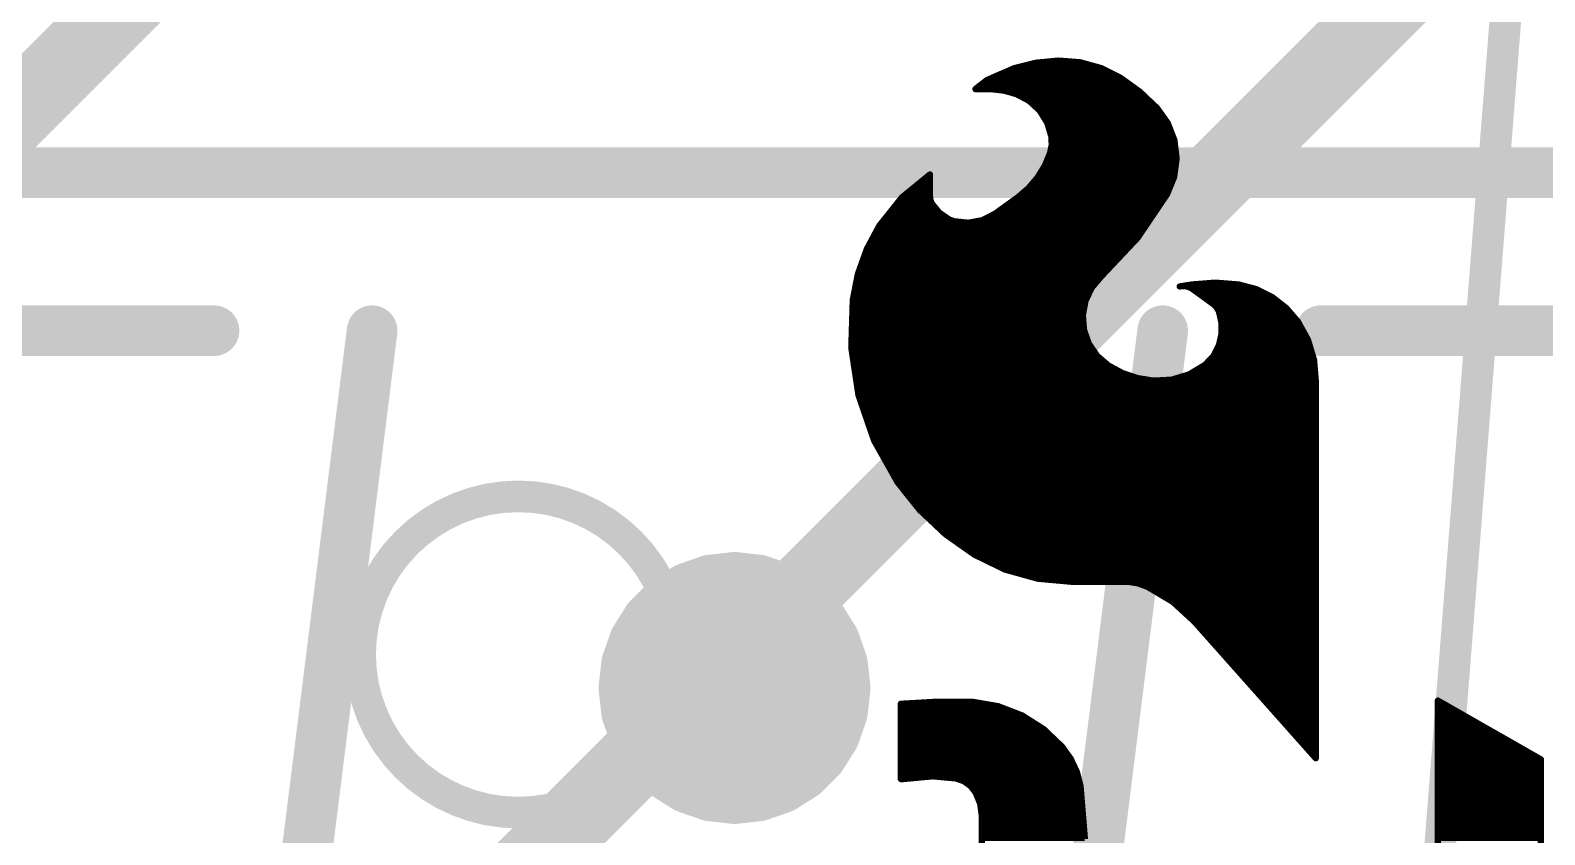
# Model space of a CAD drawing. Extents: x -33 to 32.5, y -8.9 to 49.7.
# Drawn here: x -2.59 to 3.49, y 41.44 to 44.67 of the extents above; entities that cross this region are included whole.
import ezdxf

# ---------------------------------------------------------------- set-up
doc = ezdxf.new("R2010")
doc.units = 0
for name, color, linetype in [('1', 12, 'CONTINUOUS'), ('21', 41, 'CONTINUOUS'), ('22', 40, 'CONTINUOUS'), ('51', 53, 'CONTINUOUS')]:
    doc.layers.add(name, color=color, linetype=linetype)

msp = doc.modelspace()

# ---------------------------------------------------------------- linework, layer by layer
at = {"layer": '1', "const_width": 0.3048}
for points in [[(-7.62, 39.37), (-1.27, 45.72)], [(-3.81, 38.1), (3.81, 45.72)]]:
    msp.add_lwpolyline(points, dxfattribs=at)
at = {"layer": '21', "const_width": 0.2032}
for points in [[(-12.3343, 44.0995), (12.4307, 44.0995)], [(-1.8568, 43.4645), (-3.7618, 43.4645)], [(-1.2218, 43.4645), (-1.5393, 40.9245)], [(1.9532, 43.4645), (1.6357, 40.9245)], [(4.4932, 43.4645), (2.5882, 43.4645)], [(0.2336, 42.4739), (0.1347, 42.4628)], [(0.3325, 42.4628), (0.2336, 42.4739)], [(0.0407, 42.4299), (-0.0436, 42.377)], [(0.1347, 42.4628), (0.0407, 42.4299)], [(0.1883, 42.4688), (0.279, 42.4688)], [(0.4265, 42.4299), (0.3325, 42.4628)], [(0.5108, 42.377), (0.4265, 42.4299)], [(-0.0436, 42.377), (-0.114, 42.3066)], [(0.5812, 42.3066), (0.5108, 42.377)], [(-0.114, 42.3066), (-0.1669, 42.2223)], [(0.6341, 42.2223), (0.5812, 42.3066)], [(-0.1397, 42.2656), (0.6069, 42.2656)], [(-0.1669, 42.2223), (-0.1998, 42.1283)], [(0.667, 42.1283), (0.6341, 42.2223)], [(-0.1998, 42.1283), (-0.2109, 42.0294)], [(0.6781, 42.0294), (0.667, 42.1283)], [(-0.2072, 42.0624), (0.6744, 42.0624)], [(-0.2109, 42.0294), (-0.1998, 41.9305)], [(0.667, 41.9305), (0.6781, 42.0294)], [(-0.1998, 41.9305), (-0.1669, 41.8365)], [(0.6341, 41.8365), (0.667, 41.9305)], [(-0.1748, 41.8592), (0.642, 41.8592)], [(-0.1669, 41.8365), (-0.1139, 41.7523)], [(0.5811, 41.7523), (0.6341, 41.8365)], [(-0.1139, 41.7523), (-0.0435, 41.6819)], [(0.5107, 41.6819), (0.5811, 41.7523)], [(-0.0435, 41.6819), (0.0407, 41.6289)], [(-0.0024, 41.656), (0.4696, 41.656)], [(0.0407, 41.6289), (0.1347, 41.596)], [(0.3325, 41.596), (0.4265, 41.6289)], [(0.4265, 41.6289), (0.5107, 41.6819)], [(0.1347, 41.596), (0.2336, 41.5849)], [(0.2336, 41.5849), (0.3325, 41.596)]]:
    msp.add_lwpolyline(points, dxfattribs=at)
at = {"layer": '21', "const_width": 0.1016}
for points in [[(-1.8568, 43.4137, 1), (-1.8568, 43.5153)], [(-1.1714, 43.4582, 1), (-1.2722, 43.4708)], [(2.0036, 43.4582, 1), (1.9028, 43.4708)], [(2.5882, 43.5153, 1), (2.5882, 43.4137)], [(0.2393, 42.5244, 1), (0.2279, 42.4234)], [(0.2393, 42.4234, 1), (0.2279, 42.5244)], [(0.0239, 42.4779, 1), (0.0575, 42.382)], [(0.0677, 42.3869, 1), (0.0137, 42.4729)], [(0.129, 42.5133, 1), (0.1404, 42.4123)], [(0.1515, 42.4148, 1), (0.1179, 42.5107)], [(0.1883, 42.5196, 1), (0.1883, 42.418)], [(0.279, 42.418, 1), (0.279, 42.5196)], [(0.3493, 42.5107, 1), (0.3157, 42.4148)], [(0.3268, 42.4123, 1), (0.3382, 42.5133)], [(0.4535, 42.4729, 1), (0.3995, 42.3869)], [(0.4097, 42.382, 1), (0.4433, 42.4779)], [(-0.0706, 42.42, 1), (-0.0165, 42.3339)], [(-0.0076, 42.341, 1), (-0.0795, 42.4129)], [(0.5467, 42.4129, 1), (0.4748, 42.341)], [(0.4837, 42.3339, 1), (0.5378, 42.42)], [(-0.1499, 42.3425, 1), (-0.078, 42.2706)], [(-0.0709, 42.2795, 1), (-0.157, 42.3336)], [(0.6242, 42.3336, 1), (0.5381, 42.2795)], [(0.5452, 42.2706, 1), (0.6171, 42.3425)], [(-0.1397, 42.3164, 1), (-0.1397, 42.2148)], [(0.6069, 42.2148, 1), (0.6069, 42.3164)], [(-0.2099, 42.2493, 1), (-0.1239, 42.1953)], [(-0.119, 42.2055, 1), (-0.2149, 42.2391)], [(0.6821, 42.2391, 1), (0.5862, 42.2055)], [(0.5911, 42.1953, 1), (0.6771, 42.2493)], [(-0.1493, 42.1226, 1), (-0.2503, 42.134)], [(0.7175, 42.134, 1), (0.6165, 42.1226)], [(-0.2072, 42.1132, 1), (-0.2072, 42.0116)], [(-0.2477, 42.1451, 1), (-0.1518, 42.1115)], [(0.619, 42.1115, 1), (0.7149, 42.1451)], [(0.6744, 42.0116, 1), (0.6744, 42.1132)], [(-0.1604, 42.0351, 1), (-0.2614, 42.0237)], [(0.7286, 42.0237, 1), (0.6276, 42.0351)], [(-0.2614, 42.0351, 1), (-0.1604, 42.0237)], [(-0.1518, 41.9473, 1), (-0.2477, 41.9137)], [(0.7149, 41.9137, 1), (0.619, 41.9473)], [(0.6276, 42.0237, 1), (0.7286, 42.0351)], [(-0.2502, 41.9248, 1), (-0.1493, 41.9362)], [(0.6165, 41.9362, 1), (0.7174, 41.9248)], [(-0.1748, 41.91, 1), (-0.1748, 41.8084)], [(-0.1239, 41.8636, 1), (-0.2099, 41.8095)], [(0.6771, 41.8095, 1), (0.5911, 41.8636)], [(0.642, 41.8084, 1), (0.642, 41.91)], [(-0.2148, 41.8198, 1), (-0.1189, 41.8533)], [(-0.078, 41.7882, 1), (-0.1498, 41.7163)], [(0.617, 41.7163, 1), (0.5452, 41.7882)], [(0.5861, 41.8533, 1), (0.682, 41.8198)], [(-0.1569, 41.7252, 1), (-0.0709, 41.7793)], [(0.5381, 41.7793, 1), (0.6241, 41.7252)], [(-0.0165, 41.7249, 1), (-0.0706, 41.6389)], [(-0.0795, 41.646, 1), (-0.0076, 41.7178)], [(-0.0024, 41.7068, 1), (-0.0024, 41.6052)], [(0.0575, 41.6769, 1), (0.024, 41.581)], [(0.4432, 41.581, 1), (0.4097, 41.6769)], [(0.4748, 41.7178, 1), (0.5467, 41.646)], [(0.4696, 41.6052, 1), (0.4696, 41.7068)], [(0.5378, 41.6389, 1), (0.4837, 41.7249)], [(0.0137, 41.5859, 1), (0.0678, 41.6719)], [(0.1404, 41.6465, 1), (0.129, 41.5456)], [(0.1179, 41.5481, 1), (0.1515, 41.644)], [(0.2279, 41.6354, 1), (0.2393, 41.5344)], [(0.2279, 41.5344, 1), (0.2393, 41.6354)], [(0.3157, 41.644, 1), (0.3493, 41.5481)], [(0.3382, 41.5456, 1), (0.3268, 41.6465)], [(0.3994, 41.6719, 1), (0.4535, 41.5859)]]:
    msp.add_lwpolyline(points, format="xyb", dxfattribs=at)
at = {"layer": '22', "const_width": 0.0254}
for points in [[(1.2979, 44.4932), (1.3335, 44.5084)], [(1.3335, 44.5084), (1.3564, 44.5186)], [(1.3564, 44.5186), (1.4442, 44.5406)], [(1.3868, 44.5262), (1.6801, 44.5262)], [(1.4442, 44.5406), (1.5342, 44.5491)], [(1.5342, 44.5491), (1.6211, 44.5425)], [(1.6211, 44.5425), (1.7051, 44.5193)], [(1.7051, 44.5193), (1.7831, 44.4805)], [(1.204, 44.4373), (1.2475, 44.4711)], [(1.2203, 44.45), (1.8254, 44.45)], [(1.2475, 44.4711), (1.2979, 44.4932)], [(1.2573, 44.4754), (1.7902, 44.4754)], [(1.3157, 44.5008), (1.7423, 44.5008)], [(1.7831, 44.4805), (1.8608, 44.4245)], [(1.2624, 44.4348), (1.2014, 44.4348)], [(1.2014, 44.4348), (1.2015, 44.4348)], [(1.2015, 44.4348), (1.204, 44.4373)], [(1.3153, 44.4289), (1.2624, 44.4348)], [(1.3665, 44.4144), (1.3153, 44.4289)], [(1.3304, 44.4246), (1.8606, 44.4246)], [(1.4173, 44.3874), (1.3665, 44.4144)], [(1.3951, 44.3992), (1.8875, 44.3992)], [(1.4593, 44.3482), (1.4173, 44.3874)], [(1.8608, 44.4245), (1.9304, 44.3586)], [(1.4318, 44.3738), (1.9143, 44.3738)], [(1.459, 44.3484), (1.9377, 44.3484)], [(1.4896, 44.2993), (1.4593, 44.3482)], [(1.9304, 44.3586), (1.9735, 44.2982)], [(1.4749, 44.323), (1.9558, 44.323)], [(1.5062, 44.2443), (1.4896, 44.2993)], [(1.4901, 44.2976), (1.9738, 44.2976)], [(1.4978, 44.2722), (1.9836, 44.2722)], [(1.9735, 44.2982), (2.0003, 44.229)], [(1.5011, 44.1782), (1.5076, 44.2109)], [(1.5054, 44.2468), (1.9934, 44.2468)], [(1.5076, 44.2109), (1.5062, 44.2443)], [(1.5072, 44.2214), (2.0012, 44.2214)], [(2.0003, 44.229), (2.0089, 44.1553)], [(1.4796, 44.1267), (1.5011, 44.1782)], [(1.4873, 44.1452), (2.0076, 44.1452)], [(1.4979, 44.1706), (2.0071, 44.1706)], [(1.5046, 44.196), (2.0041, 44.196)], [(2.0089, 44.1553), (1.999, 44.0818)], [(0.9059, 43.9998), (1.0185, 44.0919)], [(1.0185, 44.0919), (1.0185, 44.003)], [(1.4503, 44.0792), (1.4796, 44.1267)], [(1.4597, 44.0944), (2.0007, 44.0944)], [(1.4754, 44.1198), (2.0041, 44.1198)], [(0.9595, 44.0436), (1.0185, 44.0436)], [(0.9905, 44.069), (1.0185, 44.069)], [(1.3716, 44.0004), (1.414, 44.0368)], [(1.414, 44.0368), (1.4503, 44.0792)], [(1.4198, 44.0436), (1.9834, 44.0436)], [(1.4416, 44.069), (1.9937, 44.069)], [(1.999, 44.0818), (1.971, 44.0131)], [(0.8153, 43.8861), (0.9059, 43.9998)], [(0.8801, 43.9674), (1.0323, 43.9674)], [(0.9003, 43.9928), (1.0199, 43.9928)], [(0.9284, 44.0182), (1.0185, 44.0182)], [(1.0185, 44.003), (1.0205, 43.9885)], [(1.0205, 43.9885), (1.0262, 43.975)], [(1.0262, 43.975), (1.0559, 43.9383)], [(1.2802, 43.9344), (1.3716, 44.0004)], [(1.3259, 43.9674), (1.9402, 43.9674)], [(1.3611, 43.9928), (1.9573, 43.9928)], [(1.3923, 44.0182), (1.9731, 44.0182)], [(1.971, 44.0131), (1.8524, 43.8373)], [(0.8396, 43.9166), (1.0873, 43.9166)], [(0.8599, 43.942), (1.0529, 43.942)], [(1.0559, 43.9383), (1.0947, 43.9115)], [(1.0947, 43.9115), (1.1151, 43.9039)], [(1.1151, 43.9039), (1.1723, 43.8978)], [(1.1723, 43.8978), (1.2289, 43.9082)], [(1.2289, 43.9082), (1.2802, 43.9344)], [(1.2453, 43.9166), (1.9059, 43.9166)], [(1.2907, 43.942), (1.923, 43.942)], [(0.7652, 43.7927), (0.8153, 43.8861)], [(0.7908, 43.8404), (1.8545, 43.8404)], [(0.8044, 43.8658), (1.8716, 43.8658)], [(0.8194, 43.8912), (1.8888, 43.8912)], [(0.7294, 43.6929), (0.7652, 43.7927)], [(0.764, 43.7896), (1.8075, 43.7896)], [(0.7771, 43.815), (1.8314, 43.815)], [(1.8524, 43.8373), (1.7069, 43.6829)], [(0.7458, 43.7388), (1.7596, 43.7388)], [(0.7549, 43.7642), (1.7835, 43.7642)], [(0.7087, 43.5889), (0.7294, 43.6929)], [(0.7233, 43.6626), (1.6896, 43.6626)], [(0.7284, 43.688), (1.7117, 43.688)], [(0.7367, 43.7134), (1.7356, 43.7134)], [(1.7069, 43.6829), (1.6686, 43.638)], [(2.0701, 43.6499), (2.1641, 43.6573)], [(2.1641, 43.6573), (2.2581, 43.6499)], [(0.7133, 43.6118), (1.6561, 43.6118)], [(0.7183, 43.6372), (1.6682, 43.6372)], [(1.6686, 43.638), (1.6431, 43.5847)], [(2.0218, 43.6423), (2.0701, 43.6499)], [(2.0395, 43.644), (2.0218, 43.6423)], [(2.0569, 43.6405), (2.0395, 43.644)], [(2.0726, 43.6321), (2.0569, 43.6405)], [(2.0631, 43.6372), (2.3063, 43.6372)], [(2.1565, 43.5712), (2.0726, 43.6321)], [(2.1006, 43.6118), (2.3678, 43.6118)], [(2.2581, 43.6499), (2.328, 43.6315)], [(2.328, 43.6315), (2.3928, 43.5994)], [(2.3928, 43.5994), (2.4498, 43.555)], [(0.7027, 43.3961), (0.7087, 43.5889)], [(0.707, 43.5356), (1.634, 43.5356)], [(0.7078, 43.561), (1.6388, 43.561)], [(0.7086, 43.5864), (1.644, 43.5864)], [(1.6431, 43.5847), (1.6324, 43.5266)], [(2.1356, 43.5864), (2.4095, 43.5864)], [(2.1703, 43.5578), (2.1565, 43.5712)], [(2.167, 43.561), (2.4421, 43.561)], [(2.1793, 43.5407), (2.1703, 43.5578)], [(2.1892, 43.4962), (2.1793, 43.5407)], [(2.1804, 43.5356), (2.4664, 43.5356)], [(2.4498, 43.555), (2.4968, 43.5)], [(0.7054, 43.4848), (1.6356, 43.4848)], [(0.7062, 43.5102), (1.6336, 43.5102)], [(1.6324, 43.5266), (1.637, 43.4677)], [(2.1861, 43.5102), (2.4881, 43.5102)], [(2.1892, 43.4506), (2.1892, 43.4962)], [(2.1892, 43.4848), (2.5051, 43.4848)], [(2.4968, 43.5), (2.5369, 43.4268)], [(0.7039, 43.434), (1.6488, 43.434)], [(0.7046, 43.4594), (1.6399, 43.4594)], [(1.637, 43.4677), (1.6566, 43.412)], [(2.1793, 43.4061), (2.1892, 43.4506)], [(2.1855, 43.434), (2.533, 43.434)], [(2.1892, 43.4594), (2.5191, 43.4594)], [(2.5369, 43.4268), (2.5609, 43.3469)], [(0.7315, 43.2054), (0.7027, 43.3961)], [(0.7031, 43.4086), (1.6589, 43.4086)], [(0.7046, 43.3832), (1.6763, 43.3832)], [(0.7085, 43.3578), (1.6963, 43.3578)], [(1.6566, 43.412), (1.69, 43.3633)], [(1.69, 43.3633), (1.7348, 43.3248)], [(2.1234, 43.3273), (2.1571, 43.3627)], [(2.1524, 43.3578), (2.5577, 43.3578)], [(2.1571, 43.3627), (2.1793, 43.4061)], [(2.1676, 43.3832), (2.55, 43.3832)], [(2.1799, 43.4086), (2.5424, 43.4086)], [(0.7123, 43.3324), (1.7259, 43.3324)], [(0.7162, 43.307), (1.7678, 43.307)], [(1.7348, 43.3248), (1.7912, 43.2944)], [(1.7912, 43.2944), (1.8519, 43.2739)], [(2.06, 43.2891), (2.1234, 43.3273)], [(2.0897, 43.307), (2.5643, 43.307)], [(2.1283, 43.3324), (2.5622, 43.3324)], [(2.5609, 43.3469), (2.5679, 43.2638)], [(0.72, 43.2816), (1.8291, 43.2816)], [(0.7238, 43.2562), (2.5679, 43.2562)], [(0.7277, 43.2308), (2.5679, 43.2308)], [(1.8519, 43.2739), (1.9152, 43.2638)], [(1.9152, 43.2638), (1.9892, 43.2675)], [(1.9892, 43.2675), (2.06, 43.2891)], [(2.0355, 43.2816), (2.5664, 43.2816)], [(2.5679, 43.2638), (2.5679, 41.7474)], [(0.7943, 43.023), (0.7315, 43.2054)], [(0.7315, 43.2054), (2.5679, 43.2054)], [(0.7403, 43.18), (2.5679, 43.18)], [(0.749, 43.1546), (2.5679, 43.1546)], [(0.7578, 43.1292), (2.5679, 43.1292)], [(0.7665, 43.1038), (2.5679, 43.1038)], [(0.7752, 43.0784), (2.5679, 43.0784)], [(0.784, 43.053), (2.5679, 43.053)], [(0.7927, 43.0276), (2.5679, 43.0276)], [(0.889, 42.8549), (0.7943, 43.023)], [(0.806, 43.0022), (2.5679, 43.0022)], [(0.8203, 42.9768), (2.5679, 42.9768)], [(0.8346, 42.9514), (2.5679, 42.9514)], [(0.849, 42.926), (2.5679, 42.926)], [(0.8633, 42.9006), (2.5679, 42.9006)], [(0.8776, 42.8752), (2.5679, 42.8752)], [(0.9774, 42.7442), (0.889, 42.8549)], [(0.8931, 42.8498), (2.5679, 42.8498)], [(0.9134, 42.8244), (2.5679, 42.8244)], [(0.9337, 42.799), (2.5679, 42.799)], [(0.954, 42.7736), (2.5679, 42.7736)], [(0.9743, 42.7482), (2.5679, 42.7482)], [(1.0806, 42.647), (0.9774, 42.7442)], [(1.0002, 42.7228), (2.5679, 42.7228)], [(1.0271, 42.6974), (2.5679, 42.6974)], [(1.0541, 42.672), (2.5679, 42.672)], [(1.1963, 42.5653), (1.0806, 42.647)], [(1.0812, 42.6466), (2.5679, 42.6466)], [(1.1171, 42.6212), (2.5679, 42.6212)], [(1.1531, 42.5958), (2.5679, 42.5958)], [(1.1891, 42.5704), (2.5679, 42.5704)], [(1.3193, 42.5053), (1.1963, 42.5653)], [(1.2379, 42.545), (2.5679, 42.545)], [(1.29, 42.5196), (2.5679, 42.5196)], [(1.4512, 42.4685), (1.3193, 42.5053)], [(1.3591, 42.4942), (2.5679, 42.4942)], [(1.4501, 42.4688), (2.5679, 42.4688)], [(1.5875, 42.4561), (1.4512, 42.4685)], [(1.8161, 42.4561), (1.5875, 42.4561)], [(1.8551, 42.4493), (1.8161, 42.4561)], [(1.8923, 42.4358), (1.8551, 42.4493)], [(1.8713, 42.4434), (2.5679, 42.4434)], [(1.9935, 42.3756), (1.8923, 42.4358)], [(1.9222, 42.418), (2.5679, 42.418)], [(1.965, 42.3926), (2.5679, 42.3926)], [(2.0803, 42.2961), (1.9935, 42.3756)], [(2.0027, 42.3672), (2.5679, 42.3672)], [(2.0304, 42.3418), (2.5679, 42.3418)], [(2.0581, 42.3164), (2.5679, 42.3164)], [(2.5679, 41.7474), (2.0803, 42.2961)], [(2.0848, 42.291), (2.5679, 42.291)], [(2.1074, 42.2656), (2.5679, 42.2656)], [(2.13, 42.2402), (2.5679, 42.2402)], [(2.1526, 42.2148), (2.5679, 42.2148)], [(2.1751, 42.1894), (2.5679, 42.1894)], [(2.1977, 42.164), (2.5679, 42.164)], [(2.2203, 42.1386), (2.5679, 42.1386)], [(2.2428, 42.1132), (2.5679, 42.1132)], [(2.2654, 42.0878), (2.5679, 42.0878)], [(2.288, 42.0624), (2.5679, 42.0624)], [(2.3106, 42.037), (2.5679, 42.037)], [(0.9042, 41.9659), (0.9017, 41.9659)], [(0.9017, 41.9659), (0.9017, 41.6636)], [(0.9017, 41.9608), (1.265, 41.9608)], [(1.0363, 41.9735), (0.9042, 41.9659)], [(1.1913, 41.9735), (1.0363, 41.9735)], [(1.2925, 41.9561), (1.1913, 41.9735)], [(1.3884, 41.9191), (1.2925, 41.9561)], [(2.3331, 42.0116), (2.5679, 42.0116)], [(2.3557, 41.9862), (2.5679, 41.9862)], [(2.3783, 41.9608), (2.5679, 41.9608)], [(3.4722, 41.7424), (3.0582, 41.9786)], [(3.0582, 41.9786), (3.0582, 40.8051)], [(3.0582, 41.9608), (3.0894, 41.9608)], [(0.9017, 41.9354), (1.3461, 41.9354)], [(0.9017, 41.91), (1.4028, 41.91)], [(1.4751, 41.8641), (1.3884, 41.9191)], [(2.4008, 41.9354), (2.5679, 41.9354)], [(2.4234, 41.91), (2.5679, 41.91)], [(3.0582, 41.9354), (3.1339, 41.9354)], [(3.0582, 41.91), (3.1784, 41.91)], [(0.9017, 41.8846), (1.4428, 41.8846)], [(0.9017, 41.8592), (1.4803, 41.8592)], [(0.9017, 41.8338), (1.5069, 41.8338)], [(1.5494, 41.7932), (1.4751, 41.8641)], [(2.446, 41.8846), (2.5679, 41.8846)], [(2.4686, 41.8592), (2.5679, 41.8592)], [(2.4911, 41.8338), (2.5679, 41.8338)], [(3.0582, 41.8846), (3.223, 41.8846)], [(3.0582, 41.8592), (3.2675, 41.8592)], [(3.0582, 41.8338), (3.312, 41.8338)], [(0.9017, 41.8084), (1.5335, 41.8084)], [(0.9017, 41.783), (1.5567, 41.783)], [(1.5834, 41.7455), (1.5494, 41.7932)], [(2.5137, 41.8084), (2.5679, 41.8084)], [(2.5363, 41.783), (2.5679, 41.783)], [(3.0582, 41.8084), (3.3565, 41.8084)], [(3.0582, 41.783), (3.401, 41.783)], [(0.9017, 41.7576), (1.5748, 41.7576)], [(0.9017, 41.7322), (1.5896, 41.7322)], [(1.6083, 41.6924), (1.5834, 41.7455)], [(2.5588, 41.7576), (2.5679, 41.7576)], [(3.0582, 41.7576), (3.4456, 41.7576)], [(3.0582, 41.7322), (3.4722, 41.7322)], [(3.4722, 39.8094), (3.4722, 41.7424)], [(0.9017, 41.7068), (1.6015, 41.7068)], [(0.9017, 41.6814), (1.6111, 41.6814)], [(0.9017, 41.6636), (0.9093, 41.6636)], [(0.9093, 41.6636), (0.9373, 41.6662)], [(0.9373, 41.6662), (1.03, 41.6748)], [(1.03, 41.6748), (1.1227, 41.6662)], [(1.1227, 41.6662), (1.154, 41.6555)], [(1.1525, 41.656), (1.6178, 41.656)], [(1.154, 41.6555), (1.181, 41.6363)], [(1.6231, 41.6357), (1.6083, 41.6924)], [(3.0582, 41.7068), (3.4722, 41.7068)], [(3.0582, 41.6814), (3.4722, 41.6814)], [(3.0582, 41.656), (3.4722, 41.656)], [(1.181, 41.6363), (1.2014, 41.6103)], [(1.1855, 41.6306), (1.6235, 41.6306)], [(1.2014, 41.6103), (1.2202, 41.5649)], [(1.2035, 41.6052), (1.6256, 41.6052)], [(1.6408, 41.4223), (1.6231, 41.6357)], [(3.0582, 41.6306), (3.4722, 41.6306)], [(3.0582, 41.6052), (3.4722, 41.6052)], [(1.214, 41.5798), (1.6277, 41.5798)], [(1.2202, 41.5649), (1.2268, 41.5163)], [(1.2216, 41.5544), (1.6298, 41.5544)], [(1.2251, 41.529), (1.632, 41.529)], [(3.0582, 41.5798), (3.4722, 41.5798)], [(3.0582, 41.5544), (3.4722, 41.5544)], [(3.0582, 41.529), (3.4722, 41.529)], [(1.2268, 41.5163), (1.2268, 41.3766)], [(1.2268, 41.5036), (1.6341, 41.5036)], [(1.2268, 41.4782), (1.6362, 41.4782)], [(3.0582, 41.5036), (3.4722, 41.5036)], [(3.0582, 41.4782), (3.4722, 41.4782)], [(1.2268, 41.4528), (1.6383, 41.4528)], [(1.2268, 41.4274), (1.6404, 41.4274)], [(3.0582, 41.4528), (3.4722, 41.4528)], [(3.0582, 41.4274), (3.4722, 41.4274)]]:
    msp.add_lwpolyline(points, dxfattribs=at)
at = {"layer": '22', "const_width": 0.0127}
for points in [[(1.3309, 44.5142, 1), (1.3361, 44.5026)], [(1.336, 44.5026, 1), (1.331, 44.5142)], [(1.3549, 44.5248, 1), (1.3579, 44.5124)], [(1.359, 44.5128, 1), (1.3538, 44.5244)], [(1.3868, 44.5326, 1), (1.3868, 44.5199)], [(1.4435, 44.5469, 1), (1.4448, 44.5342)], [(1.4457, 44.5344, 1), (1.4426, 44.5467)], [(1.5347, 44.5554, 1), (1.5337, 44.5428)], [(1.5348, 44.5428, 1), (1.5336, 44.5554)], [(1.6228, 44.5486, 1), (1.6194, 44.5364)], [(1.6206, 44.5361, 1), (1.6216, 44.5488)], [(1.6801, 44.5199, 1), (1.6801, 44.5326)], [(1.7079, 44.525, 1), (1.7023, 44.5136)], [(1.7034, 44.5132, 1), (1.7068, 44.5254)], [(1.2203, 44.4564, 1), (1.2203, 44.4437)], [(1.2449, 44.4769, 1), (1.25, 44.4653)], [(1.2514, 44.4661, 1), (1.2436, 44.4761)], [(1.2573, 44.4817, 1), (1.2573, 44.4691)], [(1.2954, 44.499, 1), (1.3004, 44.4874)], [(1.3004, 44.4874, 1), (1.2954, 44.499)], [(1.3157, 44.5072, 1), (1.3157, 44.4945)], [(1.7423, 44.4945, 1), (1.7423, 44.5072)], [(1.7868, 44.4857, 1), (1.7794, 44.4753)], [(1.7803, 44.4748, 1), (1.7859, 44.4862)], [(1.7902, 44.4691, 1), (1.7902, 44.4817)], [(1.8254, 44.4437, 1), (1.8254, 44.4564)], [(1.2014, 44.4412, 1), (1.2014, 44.4285)], [(1.2014, 44.4412, 1), (1.2014, 44.4285)], [(1.197, 44.4393, 1), (1.206, 44.4303)], [(1.2001, 44.4423, 1), (1.2079, 44.4323)], [(1.2085, 44.4328, 1), (1.1995, 44.4418)], [(1.2015, 44.4285, 1), (1.2015, 44.4412)], [(1.2631, 44.4411, 1), (1.2617, 44.4285)], [(1.2624, 44.4285, 1), (1.2624, 44.4412)], [(1.317, 44.435, 1), (1.3136, 44.4228)], [(1.3146, 44.4226, 1), (1.316, 44.4352)], [(1.3304, 44.431, 1), (1.3304, 44.4183)], [(1.3695, 44.42, 1), (1.3635, 44.4088)], [(1.3648, 44.4083, 1), (1.3682, 44.4205)], [(1.3951, 44.4055, 1), (1.3951, 44.3929)], [(1.4216, 44.3921, 1), (1.4129, 44.3828)], [(1.4143, 44.3818, 1), (1.4202, 44.393)], [(1.8652, 44.4291, 1), (1.8564, 44.4198)], [(1.8571, 44.4193, 1), (1.8645, 44.4296)], [(1.8606, 44.4183, 1), (1.8606, 44.431)], [(1.8875, 44.3929, 1), (1.8875, 44.4055)], [(1.4318, 44.3802, 1), (1.4318, 44.3675)], [(1.459, 44.3548, 1), (1.459, 44.3421)], [(1.4646, 44.3515, 1), (1.4539, 44.3448)], [(1.4549, 44.3435, 1), (1.4636, 44.3528)], [(1.9143, 44.3675, 1), (1.9143, 44.3802)], [(1.9356, 44.3623, 1), (1.9252, 44.3549)], [(1.926, 44.354, 1), (1.9348, 44.3632)], [(1.9377, 44.3421, 1), (1.9377, 44.3548)], [(1.4749, 44.3293, 1), (1.4749, 44.3167)], [(1.4957, 44.3012, 1), (1.4835, 44.2975)], [(1.4901, 44.304, 1), (1.4901, 44.2913)], [(1.4842, 44.296, 1), (1.495, 44.3027)], [(1.4978, 44.2786, 1), (1.4978, 44.2659)], [(1.9558, 44.3167, 1), (1.9558, 44.3293)], [(1.9795, 44.3005, 1), (1.9676, 44.2959)], [(1.9684, 44.2945, 1), (1.9787, 44.3019)], [(1.9738, 44.2913, 1), (1.9738, 44.304)], [(1.9836, 44.2659, 1), (1.9836, 44.2786)], [(1.5054, 44.2531, 1), (1.5054, 44.2405)], [(1.5125, 44.2446, 1), (1.4999, 44.244)], [(1.5001, 44.2425, 1), (1.5123, 44.2461)], [(1.5072, 44.2278, 1), (1.5072, 44.2151)], [(1.5013, 44.2107, 1), (1.514, 44.2112)], [(1.5138, 44.2097, 1), (1.5014, 44.2122)], [(1.9934, 44.2405, 1), (1.9934, 44.2531)], [(2.0066, 44.2298, 1), (1.994, 44.2283)], [(1.9943, 44.2267, 1), (2.0062, 44.2313)], [(2.0012, 44.2151, 1), (2.0012, 44.2278)], [(1.4873, 44.1516, 1), (1.4873, 44.1389)], [(1.4979, 44.1769, 1), (1.4979, 44.1643)], [(1.4949, 44.1794, 1), (1.5073, 44.177)], [(1.507, 44.1758, 1), (1.4952, 44.1806)], [(1.5046, 44.2024, 1), (1.5046, 44.1897)], [(2.0026, 44.1546, 1), (2.0152, 44.1561)], [(2.0152, 44.1545, 1), (2.0026, 44.1562)], [(2.0041, 44.1897, 1), (2.0041, 44.2024)], [(2.0071, 44.1643, 1), (2.0071, 44.1769)], [(2.0076, 44.1389, 1), (2.0076, 44.1516)], [(1.0249, 44.0919, 1), (1.0121, 44.0919)], [(1.0225, 44.087, 1), (1.0145, 44.0968)], [(1.4597, 44.1007, 1), (1.4597, 44.0881)], [(1.4754, 44.1262, 1), (1.4754, 44.1135)], [(1.4738, 44.1291, 1), (1.4855, 44.1242)], [(1.485, 44.1234, 1), (1.4742, 44.13)], [(2.0007, 44.0881, 1), (2.0007, 44.1007)], [(2.0041, 44.1135, 1), (2.0041, 44.1262)], [(0.9595, 44.05, 1), (0.9595, 44.0373)], [(0.9905, 44.0754, 1), (0.9905, 44.0627)], [(1.0185, 44.0627, 1), (1.0185, 44.0754)], [(1.0185, 44.0373, 1), (1.0185, 44.05)], [(1.4091, 44.0409, 1), (1.4188, 44.0327)], [(1.4181, 44.032, 1), (1.4098, 44.0416)], [(1.4198, 44.05, 1), (1.4198, 44.0373)], [(1.4416, 44.0754, 1), (1.4416, 44.0627)], [(1.4449, 44.0825, 1), (1.4557, 44.0759)], [(1.4551, 44.0751, 1), (1.4455, 44.0833)], [(1.9834, 44.0373, 1), (1.9834, 44.05)], [(1.9927, 44.0827, 1), (2.0053, 44.081)], [(2.0048, 44.0794, 1), (1.9931, 44.0842)], [(1.9937, 44.0627, 1), (1.9937, 44.0754)], [(0.8801, 43.9738, 1), (0.8801, 43.9611)], [(0.9003, 43.9992, 1), (0.9003, 43.9865)], [(0.9019, 44.0047, 1), (0.91, 43.9949)], [(0.9109, 43.9959, 1), (0.901, 44.0038)], [(0.9284, 44.0245, 1), (0.9284, 44.0119)], [(1.0121, 44.003, 1), (1.0249, 44.003)], [(1.0248, 44.0039, 1), (1.0122, 44.0021)], [(1.0263, 43.991, 1), (1.0146, 43.986)], [(1.0142, 43.9876, 1), (1.0268, 43.9893)], [(1.0185, 44.0119, 1), (1.0185, 44.0245)], [(1.0199, 43.9865, 1), (1.0199, 43.9992)], [(1.0311, 43.979, 1), (1.0213, 43.971)], [(1.0204, 43.9725, 1), (1.032, 43.9775)], [(1.0323, 43.9611, 1), (1.0323, 43.9738)], [(1.3259, 43.9738, 1), (1.3259, 43.9611)], [(1.3611, 43.9992, 1), (1.3611, 43.9865)], [(1.3675, 44.0052, 1), (1.3757, 43.9956)], [(1.3753, 43.9953, 1), (1.3679, 44.0055)], [(1.3923, 44.0245, 1), (1.3923, 44.0119)], [(1.9402, 43.9611, 1), (1.9402, 43.9738)], [(1.9573, 43.9865, 1), (1.9573, 43.9992)], [(1.9651, 44.0155, 1), (1.9769, 44.0107)], [(1.9763, 44.0095, 1), (1.9657, 44.0167)], [(1.9731, 44.0119, 1), (1.9731, 44.0245)], [(0.8396, 43.923, 1), (0.8396, 43.9103)], [(0.8599, 43.9483, 1), (0.8599, 43.9357)], [(1.0595, 43.9435, 1), (1.0523, 43.9331)], [(1.0509, 43.9343, 1), (1.0608, 43.9423)], [(1.0529, 43.9357, 1), (1.0529, 43.9483)], [(1.0873, 43.9103, 1), (1.0873, 43.923)], [(1.0969, 43.9175, 1), (1.0925, 43.9055)], [(1.0911, 43.9063, 1), (1.0983, 43.9167)], [(1.1158, 43.9102, 1), (1.1144, 43.8976)], [(1.1129, 43.8979, 1), (1.1173, 43.9099)], [(1.226, 43.9139, 1), (1.2318, 43.9026)], [(1.2301, 43.902, 1), (1.2278, 43.9145)], [(1.2453, 43.923, 1), (1.2453, 43.9103)], [(1.2765, 43.9395, 1), (1.2839, 43.9293)], [(1.2831, 43.9287, 1), (1.2773, 43.9401)], [(1.2907, 43.9483, 1), (1.2907, 43.9357)], [(1.9059, 43.9103, 1), (1.9059, 43.923)], [(1.923, 43.9357, 1), (1.923, 43.9483)], [(0.7908, 43.8468, 1), (0.7908, 43.8341)], [(0.8044, 43.8721, 1), (0.8044, 43.8595)], [(0.8103, 43.8901, 1), (0.8203, 43.8821)], [(0.8209, 43.8831, 1), (0.8097, 43.8891)], [(0.8194, 43.8976, 1), (0.8194, 43.8849)], [(1.1712, 43.904, 1), (1.1735, 43.8915)], [(1.1717, 43.8914, 1), (1.173, 43.9041)], [(1.8545, 43.8341, 1), (1.8545, 43.8468)], [(1.8716, 43.8595, 1), (1.8716, 43.8721)], [(1.8888, 43.8849, 1), (1.8888, 43.8976)], [(0.764, 43.7959, 1), (0.764, 43.7833)], [(0.7596, 43.7957, 1), (0.7708, 43.7897)], [(0.7711, 43.7905, 1), (0.7592, 43.7948)], [(0.7771, 43.8214, 1), (0.7771, 43.8087)], [(1.8075, 43.7833, 1), (1.8075, 43.7959)], [(1.8314, 43.8087, 1), (1.8314, 43.8214)], [(1.8471, 43.8408, 1), (1.8576, 43.8337)], [(1.857, 43.8329, 1), (1.8478, 43.8416)], [(0.7458, 43.7452, 1), (0.7458, 43.7325)], [(0.7549, 43.7706, 1), (0.7549, 43.7579)], [(1.7596, 43.7325, 1), (1.7596, 43.7452)], [(1.7835, 43.7579, 1), (1.7835, 43.7706)], [(0.7233, 43.669, 1), (0.7233, 43.6563)], [(0.7284, 43.6944, 1), (0.7284, 43.6817)], [(0.7356, 43.6916, 1), (0.7231, 43.6941)], [(0.7234, 43.695, 1), (0.7353, 43.6907)], [(0.7367, 43.7197, 1), (0.7367, 43.7071)], [(1.6896, 43.6563, 1), (1.6896, 43.669)], [(1.7023, 43.6873, 1), (1.7115, 43.6785)], [(1.7117, 43.6788, 1), (1.7021, 43.687)], [(1.7117, 43.6817, 1), (1.7117, 43.6944)], [(1.7356, 43.7071, 1), (1.7356, 43.7197)], [(2.1646, 43.6636, 1), (2.1636, 43.6509)], [(2.1646, 43.6509, 1), (2.1636, 43.6636)], [(0.7133, 43.6181, 1), (0.7133, 43.6055)], [(0.7183, 43.6435, 1), (0.7183, 43.6309)], [(1.6561, 43.6055, 1), (1.6561, 43.6181)], [(1.6637, 43.6421, 1), (1.6734, 43.6338)], [(1.6743, 43.6352, 1), (1.6628, 43.6407)], [(1.6682, 43.6309, 1), (1.6682, 43.6435)], [(2.0208, 43.6486, 1), (2.0228, 43.636)], [(2.0212, 43.6486, 1), (2.0224, 43.636)], [(2.0408, 43.6502, 1), (2.0382, 43.6378)], [(2.0401, 43.6377, 1), (2.0389, 43.6503)], [(2.0599, 43.6461, 1), (2.0539, 43.6349)], [(2.0557, 43.6343, 1), (2.0582, 43.6467)], [(2.0631, 43.6435, 1), (2.0631, 43.6309)], [(2.0696, 43.6562, 1), (2.0706, 43.6436)], [(2.0763, 43.6372, 1), (2.0689, 43.627)], [(2.0711, 43.6436, 1), (2.0691, 43.6562)], [(2.0696, 43.6265, 1), (2.0756, 43.6377)], [(2.1006, 43.6181, 1), (2.1006, 43.6055)], [(2.2597, 43.656, 1), (2.2565, 43.6438)], [(2.2576, 43.6436, 1), (2.2586, 43.6562)], [(2.3063, 43.6309, 1), (2.3063, 43.6435)], [(2.3308, 43.6372, 1), (2.3252, 43.6258)], [(2.3264, 43.6253, 1), (2.3296, 43.6376)], [(2.3678, 43.6055, 1), (2.3678, 43.6181)], [(2.3967, 43.6044, 1), (2.3889, 43.5944)], [(2.39, 43.5937, 1), (2.3956, 43.6051)], [(0.707, 43.5419, 1), (0.707, 43.5293)], [(0.7078, 43.5673, 1), (0.7078, 43.5547)], [(0.7086, 43.5928, 1), (0.7086, 43.5801)], [(0.7025, 43.5901, 1), (0.7149, 43.5877)], [(0.715, 43.5887, 1), (0.7024, 43.5891)], [(1.634, 43.5293, 1), (1.634, 43.5419)], [(1.6374, 43.5874, 1), (1.6489, 43.5819)], [(1.6494, 43.5835, 1), (1.6369, 43.5858)], [(1.6388, 43.5547, 1), (1.6388, 43.5673)], [(1.644, 43.5801, 1), (1.644, 43.5928)], [(2.1356, 43.5928, 1), (2.1356, 43.5801)], [(2.1609, 43.5757, 1), (2.1521, 43.5667)], [(2.1528, 43.5661, 1), (2.1602, 43.5763)], [(2.167, 43.5673, 1), (2.167, 43.5547)], [(2.1759, 43.5607, 1), (2.1647, 43.5548)], [(2.1659, 43.5532, 1), (2.1747, 43.5623)], [(2.1855, 43.5421, 1), (2.1731, 43.5393)], [(2.1737, 43.5377, 1), (2.1849, 43.5437)], [(2.1804, 43.5419, 1), (2.1804, 43.5293)], [(2.4095, 43.5801, 1), (2.4095, 43.5928)], [(2.4421, 43.5547, 1), (2.4421, 43.5673)], [(2.4547, 43.5591, 1), (2.445, 43.5509)], [(2.4459, 43.55, 1), (2.4537, 43.56)], [(2.4664, 43.5293, 1), (2.4664, 43.5419)], [(0.7054, 43.4911, 1), (0.7054, 43.4785)], [(0.7062, 43.5166, 1), (0.7062, 43.5039)], [(1.6387, 43.5271, 1), (1.626, 43.5261)], [(1.6261, 43.5277, 1), (1.6386, 43.5254)], [(1.6336, 43.5039, 1), (1.6336, 43.5166)], [(1.6356, 43.4785, 1), (1.6356, 43.4911)], [(2.1861, 43.5166, 1), (2.1861, 43.5039)], [(2.1892, 43.4911, 1), (2.1892, 43.4785)], [(2.1956, 43.4962, 1), (2.1829, 43.4962)], [(2.183, 43.4948, 1), (2.1954, 43.4976)], [(2.4881, 43.5039, 1), (2.4881, 43.5166)], [(2.5024, 43.5031, 1), (2.4912, 43.4969)], [(2.492, 43.4959, 1), (2.5016, 43.5041)], [(2.5051, 43.4785, 1), (2.5051, 43.4911)], [(0.7039, 43.4404, 1), (0.7039, 43.4277)], [(0.7046, 43.4657, 1), (0.7046, 43.4531)], [(1.6306, 43.4672, 1), (1.6433, 43.4682)], [(1.6429, 43.4698, 1), (1.631, 43.4656)], [(1.6399, 43.4531, 1), (1.6399, 43.4657)], [(1.6488, 43.4277, 1), (1.6488, 43.4404)], [(2.1855, 43.4404, 1), (2.1855, 43.4277)], [(2.1892, 43.4657, 1), (2.1892, 43.4531)], [(2.1829, 43.4506, 1), (2.1956, 43.4506)], [(2.1954, 43.4492, 1), (2.183, 43.452)], [(2.5191, 43.4531, 1), (2.5191, 43.4657)], [(2.543, 43.4287, 1), (2.5308, 43.425)], [(2.5313, 43.4238, 1), (2.5425, 43.4299)], [(2.533, 43.4277, 1), (2.533, 43.4404)], [(0.6963, 43.3963, 1), (0.709, 43.3959)], [(0.7089, 43.397, 1), (0.6964, 43.3951)], [(0.7031, 43.4149, 1), (0.7031, 43.4023)], [(0.7046, 43.3895, 1), (0.7046, 43.3769)], [(0.7085, 43.3642, 1), (0.7085, 43.3515)], [(1.6618, 43.4156, 1), (1.6514, 43.4084)], [(1.6506, 43.4099, 1), (1.6626, 43.4141)], [(1.6589, 43.4023, 1), (1.6589, 43.4149)], [(1.6763, 43.3769, 1), (1.6763, 43.3895)], [(1.6941, 43.3681, 1), (1.6858, 43.3584)], [(1.6847, 43.3597, 1), (1.6952, 43.3668)], [(1.6963, 43.3515, 1), (1.6963, 43.3642)], [(2.1524, 43.3642, 1), (2.1524, 43.3515)], [(2.1514, 43.3655, 1), (2.1627, 43.3598)], [(2.1617, 43.3583, 1), (2.1525, 43.367)], [(2.1676, 43.3895, 1), (2.1676, 43.3769)], [(2.1731, 43.4075, 1), (2.1855, 43.4047)], [(2.1799, 43.4149, 1), (2.1799, 43.4023)], [(2.185, 43.4032, 1), (2.1736, 43.409)], [(2.5424, 43.4023, 1), (2.5424, 43.4149)], [(2.55, 43.3769, 1), (2.55, 43.3895)], [(2.5577, 43.3515, 1), (2.5577, 43.3642)], [(0.7123, 43.3387, 1), (0.7123, 43.3261)], [(0.7162, 43.3133, 1), (0.7162, 43.3007)], [(1.7259, 43.3261, 1), (1.7259, 43.3387)], [(1.7378, 43.3304, 1), (1.7318, 43.3192)], [(1.7307, 43.32, 1), (1.7389, 43.3296)], [(1.7678, 43.3007, 1), (1.7678, 43.3133)], [(1.7932, 43.3004, 1), (1.7892, 43.2884)], [(1.7882, 43.2888, 1), (1.7942, 43.3)], [(2.0897, 43.3133, 1), (2.0897, 43.3007)], [(2.1188, 43.3317, 1), (2.128, 43.3229)], [(2.1267, 43.3219, 1), (2.1201, 43.3327)], [(2.1283, 43.3387, 1), (2.1283, 43.3261)], [(2.5673, 43.3475, 1), (2.5546, 43.3464)], [(2.5549, 43.3451, 1), (2.567, 43.3488)], [(2.5622, 43.3261, 1), (2.5622, 43.3387)], [(2.5643, 43.3007, 1), (2.5643, 43.3133)], [(0.72, 43.288, 1), (0.72, 43.2753)], [(0.7238, 43.2625, 1), (0.7238, 43.2499)], [(0.7277, 43.2371, 1), (0.7277, 43.2245)], [(1.8291, 43.2753, 1), (1.8291, 43.288)], [(1.8529, 43.2801, 1), (1.8509, 43.2676)], [(1.8499, 43.2679, 1), (1.8539, 43.2799)], [(1.9149, 43.2701, 1), (1.9155, 43.2575)], [(1.9142, 43.2575, 1), (1.9162, 43.2701)], [(1.9873, 43.2735, 1), (1.991, 43.2614)], [(1.9895, 43.2611, 1), (1.9888, 43.2738)], [(2.0355, 43.288, 1), (2.0355, 43.2753)], [(2.0567, 43.2945, 1), (2.0633, 43.2836)], [(2.0618, 43.283, 1), (2.0581, 43.2952)], [(2.5743, 43.2638, 1), (2.5616, 43.2638)], [(2.5616, 43.2633, 1), (2.5742, 43.2643)], [(2.5664, 43.2753, 1), (2.5664, 43.288)], [(2.5679, 43.2499, 1), (2.5679, 43.2625)], [(2.5679, 43.2245, 1), (2.5679, 43.2371)], [(0.7315, 43.2118, 1), (0.7315, 43.1991)], [(0.7375, 43.2074, 1), (0.7255, 43.2033)], [(0.7252, 43.2044, 1), (0.7378, 43.2063)], [(0.7403, 43.1863, 1), (0.7403, 43.1737)], [(2.5679, 43.1991, 1), (2.5679, 43.2118)], [(2.5679, 43.1737, 1), (2.5679, 43.1863)], [(0.749, 43.1609, 1), (0.749, 43.1483)], [(0.7578, 43.1356, 1), (0.7578, 43.1229)], [(2.5679, 43.1483, 1), (2.5679, 43.1609)], [(2.5679, 43.1229, 1), (2.5679, 43.1356)], [(0.7665, 43.1101, 1), (0.7665, 43.0975)], [(0.7752, 43.0847, 1), (0.7752, 43.0721)], [(0.784, 43.0594, 1), (0.784, 43.0467)], [(2.5679, 43.0975, 1), (2.5679, 43.1101)], [(2.5679, 43.0721, 1), (2.5679, 43.0847)], [(2.5679, 43.0467, 1), (2.5679, 43.0594)], [(0.7927, 43.0339, 1), (0.7927, 43.0213)], [(0.7999, 43.0261, 1), (0.7888, 43.0199)], [(0.7883, 43.0209, 1), (0.8003, 43.025)], [(0.806, 43.0085, 1), (0.806, 42.9959)], [(2.5679, 43.0213, 1), (2.5679, 43.0339)], [(2.5679, 42.9959, 1), (2.5679, 43.0085)], [(0.8203, 42.9832, 1), (0.8203, 42.9705)], [(0.8346, 42.9577, 1), (0.8346, 42.9451)], [(2.5679, 42.9705, 1), (2.5679, 42.9832)], [(2.5679, 42.9451, 1), (2.5679, 42.9577)], [(0.849, 42.9323, 1), (0.849, 42.9197)], [(0.8633, 42.907, 1), (0.8633, 42.8943)], [(0.8776, 42.8815, 1), (0.8776, 42.8689)], [(2.5679, 42.9197, 1), (2.5679, 42.9323)], [(2.5679, 42.8943, 1), (2.5679, 42.907)], [(2.5679, 42.8689, 1), (2.5679, 42.8815)], [(0.894, 42.8589, 1), (0.884, 42.8509)], [(0.8835, 42.8518, 1), (0.8945, 42.858)], [(0.8931, 42.8561, 1), (0.8931, 42.8435)], [(0.9134, 42.8308, 1), (0.9134, 42.8181)], [(2.5679, 42.8435, 1), (2.5679, 42.8561)], [(2.5679, 42.8181, 1), (2.5679, 42.8308)], [(0.9337, 42.8053, 1), (0.9337, 42.7927)], [(0.954, 42.7799, 1), (0.954, 42.7673)], [(0.9743, 42.7546, 1), (0.9743, 42.7419)], [(0.9818, 42.7488, 1), (0.9731, 42.7396)], [(2.5679, 42.7927, 1), (2.5679, 42.8053)], [(2.5679, 42.7673, 1), (2.5679, 42.7799)], [(2.5679, 42.7419, 1), (2.5679, 42.7546)], [(0.9725, 42.7402, 1), (0.9824, 42.7482)], [(1.0002, 42.7291, 1), (1.0002, 42.7165)], [(1.0271, 42.7037, 1), (1.0271, 42.6911)], [(2.5679, 42.7165, 1), (2.5679, 42.7291)], [(2.5679, 42.6911, 1), (2.5679, 42.7037)], [(1.0541, 42.6784, 1), (1.0541, 42.6657)], [(1.0842, 42.6522, 1), (1.0769, 42.6418)], [(1.0812, 42.6529, 1), (1.0812, 42.6403)], [(1.0762, 42.6424, 1), (1.0849, 42.6517)], [(2.5679, 42.6657, 1), (2.5679, 42.6784)], [(2.5679, 42.6403, 1), (2.5679, 42.6529)], [(1.1171, 42.6275, 1), (1.1171, 42.6149)], [(1.1531, 42.6022, 1), (1.1531, 42.5895)], [(1.1891, 42.5767, 1), (1.1891, 42.5641)], [(1.1991, 42.571, 1), (1.1935, 42.5596)], [(1.1926, 42.5601, 1), (1.2, 42.5705)], [(2.5679, 42.6149, 1), (2.5679, 42.6275)], [(2.5679, 42.5895, 1), (2.5679, 42.6022)], [(2.5679, 42.5641, 1), (2.5679, 42.5767)], [(1.2379, 42.5513, 1), (1.2379, 42.5387)], [(1.29, 42.526, 1), (1.29, 42.5133)], [(1.321, 42.5114, 1), (1.3176, 42.4992)], [(1.3166, 42.4996, 1), (1.3221, 42.511)], [(2.5679, 42.5387, 1), (2.5679, 42.5513)], [(2.5679, 42.5133, 1), (2.5679, 42.526)], [(1.3591, 42.5005, 1), (1.3591, 42.4879)], [(1.4501, 42.4751, 1), (1.4501, 42.4625)], [(1.4518, 42.4748, 1), (1.4506, 42.4622)], [(1.4495, 42.4624, 1), (1.4529, 42.4746)], [(1.5875, 42.4624, 1), (1.5875, 42.4498)], [(1.5869, 42.4498, 1), (1.5881, 42.4624)], [(1.8172, 42.4624, 1), (1.815, 42.4498)], [(1.8161, 42.4498, 1), (1.8161, 42.4624)], [(1.8572, 42.4552, 1), (1.8529, 42.4433)], [(1.854, 42.443, 1), (1.8562, 42.4555)], [(1.8713, 42.4498, 1), (1.8713, 42.4371)], [(2.5679, 42.4879, 1), (2.5679, 42.5005)], [(2.5679, 42.4625, 1), (2.5679, 42.4751)], [(2.5679, 42.4371, 1), (2.5679, 42.4498)], [(1.8955, 42.4413, 1), (1.8891, 42.4303)], [(1.8901, 42.4298, 1), (1.8945, 42.4418)], [(1.9222, 42.4243, 1), (1.9222, 42.4117)], [(1.965, 42.3989, 1), (1.965, 42.3863)], [(2.5679, 42.4117, 1), (2.5679, 42.4243)], [(2.5679, 42.3863, 1), (2.5679, 42.3989)], [(1.9978, 42.3803, 1), (1.9892, 42.3709)], [(1.9902, 42.3702, 1), (1.9967, 42.3811)], [(2.0027, 42.3736, 1), (2.0027, 42.3609)], [(2.0304, 42.3481, 1), (2.0304, 42.3355)], [(2.5679, 42.3609, 1), (2.5679, 42.3736)], [(2.5679, 42.3355, 1), (2.5679, 42.3481)], [(2.0581, 42.3227, 1), (2.0581, 42.3101)], [(2.085, 42.3003, 1), (2.0756, 42.2919)], [(2.076, 42.2914, 1), (2.0846, 42.3008)], [(2.0848, 42.2974, 1), (2.0848, 42.2847)], [(2.1074, 42.2719, 1), (2.1074, 42.2593)], [(2.5679, 42.3101, 1), (2.5679, 42.3227)], [(2.5679, 42.2847, 1), (2.5679, 42.2974)], [(2.5679, 42.2593, 1), (2.5679, 42.2719)], [(2.13, 42.2465, 1), (2.13, 42.2339)], [(2.1526, 42.2212, 1), (2.1526, 42.2085)], [(2.5679, 42.2339, 1), (2.5679, 42.2465)], [(2.5679, 42.2085, 1), (2.5679, 42.2212)], [(2.1751, 42.1957, 1), (2.1751, 42.1831)], [(2.1977, 42.1703, 1), (2.1977, 42.1577)], [(2.2203, 42.145, 1), (2.2203, 42.1323)], [(2.5679, 42.1831, 1), (2.5679, 42.1957)], [(2.5679, 42.1577, 1), (2.5679, 42.1703)], [(2.5679, 42.1323, 1), (2.5679, 42.145)], [(2.2428, 42.1195, 1), (2.2428, 42.1069)], [(2.2654, 42.0941, 1), (2.2654, 42.0815)], [(2.5679, 42.1069, 1), (2.5679, 42.1195)], [(2.5679, 42.0815, 1), (2.5679, 42.0941)], [(2.288, 42.0688, 1), (2.288, 42.0561)], [(2.3106, 42.0433, 1), (2.3106, 42.0307)], [(2.5679, 42.0561, 1), (2.5679, 42.0688)], [(2.5679, 42.0307, 1), (2.5679, 42.0433)], [(0.9017, 41.9723, 1), (0.9017, 41.9596)], [(0.9081, 41.9659, 1), (0.8954, 41.9659)], [(0.9017, 41.9671, 1), (0.9017, 41.9545)], [(0.9038, 41.9722, 1), (0.9046, 41.9596)], [(0.9042, 41.9596, 1), (0.9042, 41.9723)], [(1.0363, 41.9798, 1), (1.0363, 41.9672)], [(1.0367, 41.9672, 1), (1.0359, 41.9798)], [(1.1924, 41.9798, 1), (1.1902, 41.9672)], [(1.1913, 41.9672, 1), (1.1913, 41.9798)], [(1.265, 41.9545, 1), (1.265, 41.9671)], [(1.2948, 41.962, 1), (1.2902, 41.9501)], [(1.2914, 41.9498, 1), (1.2936, 41.9623)], [(2.3331, 42.0179, 1), (2.3331, 42.0053)], [(2.3557, 41.9926, 1), (2.3557, 41.9799)], [(2.3783, 41.9671, 1), (2.3783, 41.9545)], [(2.5679, 42.0053, 1), (2.5679, 42.0179)], [(2.5679, 41.9799, 1), (2.5679, 41.9926)], [(2.5679, 41.9545, 1), (2.5679, 41.9671)], [(3.0613, 41.9841, 1), (3.0551, 41.9731)], [(3.0646, 41.9786, 1), (3.0519, 41.9786)], [(3.0582, 41.9671, 1), (3.0582, 41.9545)], [(3.0894, 41.9545, 1), (3.0894, 41.9671)], [(0.9017, 41.9164, 1), (0.9017, 41.9037)], [(0.9017, 41.9417, 1), (0.9017, 41.9291)], [(1.3461, 41.9291, 1), (1.3461, 41.9417)], [(1.3918, 41.9245, 1), (1.385, 41.9138)], [(1.3861, 41.9132, 1), (1.3906, 41.9251)], [(1.4028, 41.9037, 1), (1.4028, 41.9164)], [(2.4008, 41.9417, 1), (2.4008, 41.9291)], [(2.4234, 41.9164, 1), (2.4234, 41.9037)], [(2.5679, 41.9291, 1), (2.5679, 41.9417)], [(2.5679, 41.9037, 1), (2.5679, 41.9164)], [(3.0582, 41.9164, 1), (3.0582, 41.9037)], [(3.0582, 41.9417, 1), (3.0582, 41.9291)], [(3.1339, 41.9291, 1), (3.1339, 41.9417)], [(3.1784, 41.9037, 1), (3.1784, 41.9164)], [(0.9017, 41.8402, 1), (0.9017, 41.8275)], [(0.9017, 41.8909, 1), (0.9017, 41.8783)], [(0.9017, 41.8655, 1), (0.9017, 41.8529)], [(1.4428, 41.8783, 1), (1.4428, 41.8909)], [(1.4795, 41.8687, 1), (1.4707, 41.8595)], [(1.4717, 41.8588, 1), (1.4785, 41.8695)], [(1.4803, 41.8529, 1), (1.4803, 41.8655)], [(1.5069, 41.8275, 1), (1.5069, 41.8402)], [(2.446, 41.8909, 1), (2.446, 41.8783)], [(2.4686, 41.8655, 1), (2.4686, 41.8529)], [(2.4911, 41.8402, 1), (2.4911, 41.8275)], [(2.5679, 41.8783, 1), (2.5679, 41.8909)], [(2.5679, 41.8529, 1), (2.5679, 41.8655)], [(2.5679, 41.8275, 1), (2.5679, 41.8402)], [(3.0582, 41.8402, 1), (3.0582, 41.8275)], [(3.0582, 41.8909, 1), (3.0582, 41.8783)], [(3.0582, 41.8655, 1), (3.0582, 41.8529)], [(3.223, 41.8783, 1), (3.223, 41.8909)], [(3.2675, 41.8529, 1), (3.2675, 41.8655)], [(3.312, 41.8275, 1), (3.312, 41.8402)], [(0.9017, 41.8147, 1), (0.9017, 41.8021)], [(0.9017, 41.7893, 1), (0.9017, 41.7767)], [(1.5335, 41.8021, 1), (1.5335, 41.8147)], [(1.5546, 41.7969, 1), (1.5442, 41.7895)], [(1.545, 41.7886, 1), (1.5538, 41.7978)], [(1.5567, 41.7767, 1), (1.5567, 41.7893)], [(2.5137, 41.8147, 1), (2.5137, 41.8021)], [(2.5363, 41.7893, 1), (2.5363, 41.7767)], [(2.5679, 41.8021, 1), (2.5679, 41.8147)], [(2.5679, 41.7767, 1), (2.5679, 41.7893)], [(3.0582, 41.8147, 1), (3.0582, 41.8021)], [(3.0582, 41.7893, 1), (3.0582, 41.7767)], [(3.3565, 41.8021, 1), (3.3565, 41.8147)], [(3.401, 41.7767, 1), (3.401, 41.7893)], [(0.9017, 41.764, 1), (0.9017, 41.7513)], [(0.9017, 41.7385, 1), (0.9017, 41.7259)], [(1.5748, 41.7513, 1), (1.5748, 41.764)], [(1.5892, 41.7482, 1), (1.5777, 41.7428)], [(1.5782, 41.7418, 1), (1.5886, 41.7492)], [(1.5896, 41.7259, 1), (1.5896, 41.7385)], [(2.5588, 41.764, 1), (2.5588, 41.7513)], [(2.5616, 41.7474, 1), (2.5743, 41.7474)], [(2.5632, 41.7432, 1), (2.5726, 41.7516)], [(2.5679, 41.7513, 1), (2.5679, 41.764)], [(3.0582, 41.764, 1), (3.0582, 41.7513)], [(3.0582, 41.7385, 1), (3.0582, 41.7259)], [(3.4456, 41.7513, 1), (3.4456, 41.764)], [(3.4785, 41.7424, 1), (3.4659, 41.7424)], [(3.4691, 41.7369, 1), (3.4753, 41.7479)], [(3.4722, 41.7259, 1), (3.4722, 41.7385)], [(0.9017, 41.6878, 1), (0.9017, 41.6751)], [(0.9017, 41.67, 1), (0.9017, 41.6573)], [(0.9017, 41.7131, 1), (0.9017, 41.7005)], [(0.8954, 41.6636, 1), (0.9081, 41.6636)], [(0.9087, 41.6699, 1), (0.9099, 41.6573)], [(0.9093, 41.6573, 1), (0.9093, 41.67)], [(0.9367, 41.6725, 1), (0.9379, 41.6599)], [(0.9379, 41.6599, 1), (0.9367, 41.6725)], [(1.0306, 41.6811, 1), (1.0294, 41.6685)], [(1.0306, 41.6685, 1), (1.0294, 41.6811)], [(1.1248, 41.6722, 1), (1.1206, 41.6602)], [(1.1221, 41.6599, 1), (1.1233, 41.6725)], [(1.1525, 41.6623, 1), (1.1525, 41.6497)], [(1.1577, 41.6607, 1), (1.1503, 41.6503)], [(1.152, 41.6495, 1), (1.1561, 41.6615)], [(1.6015, 41.7005, 1), (1.6015, 41.7131)], [(1.6144, 41.694, 1), (1.6021, 41.6908)], [(1.6025, 41.6897, 1), (1.614, 41.6951)], [(1.6111, 41.6751, 1), (1.6111, 41.6878)], [(1.6178, 41.6497, 1), (1.6178, 41.6623)], [(3.0582, 41.6878, 1), (3.0582, 41.6751)], [(3.0582, 41.7131, 1), (3.0582, 41.7005)], [(3.0582, 41.6623, 1), (3.0582, 41.6497)], [(3.4722, 41.7005, 1), (3.4722, 41.7131)], [(3.4722, 41.6751, 1), (3.4722, 41.6878)], [(3.4722, 41.6497, 1), (3.4722, 41.6623)], [(1.186, 41.6403, 1), (1.176, 41.6324)], [(1.1773, 41.6312, 1), (1.1847, 41.6415)], [(1.1855, 41.6369, 1), (1.1855, 41.6243)], [(1.2073, 41.6127, 1), (1.1955, 41.6079)], [(1.1964, 41.6064, 1), (1.2064, 41.6142)], [(1.2035, 41.6116, 1), (1.2035, 41.5989)], [(1.6294, 41.6362, 1), (1.6168, 41.6352)], [(1.617, 41.6341, 1), (1.6292, 41.6373)], [(1.6235, 41.6243, 1), (1.6235, 41.6369)], [(1.6256, 41.5989, 1), (1.6256, 41.6116)], [(3.0582, 41.6116, 1), (3.0582, 41.5989)], [(3.0582, 41.6369, 1), (3.0582, 41.6243)], [(3.4722, 41.6243, 1), (3.4722, 41.6369)], [(3.4722, 41.5989, 1), (3.4722, 41.6116)], [(1.214, 41.5861, 1), (1.214, 41.5735)], [(1.2265, 41.5658, 1), (1.2139, 41.5641)], [(1.2143, 41.5625, 1), (1.226, 41.5674)], [(1.2216, 41.5607, 1), (1.2216, 41.5481)], [(1.2251, 41.5354, 1), (1.2251, 41.5227)], [(1.6277, 41.5735, 1), (1.6277, 41.5861)], [(1.6298, 41.5481, 1), (1.6298, 41.5607)], [(1.632, 41.5227, 1), (1.632, 41.5354)], [(3.0582, 41.5354, 1), (3.0582, 41.5227)], [(3.0582, 41.5861, 1), (3.0582, 41.5735)], [(3.0582, 41.5607, 1), (3.0582, 41.5481)], [(3.4722, 41.5735, 1), (3.4722, 41.5861)], [(3.4722, 41.5481, 1), (3.4722, 41.5607)], [(3.4722, 41.5227, 1), (3.4722, 41.5354)], [(1.2332, 41.5163, 1), (1.2205, 41.5163)], [(1.2205, 41.5154, 1), (1.2331, 41.5172)], [(1.2268, 41.5099, 1), (1.2268, 41.4973)], [(1.2268, 41.4845, 1), (1.2268, 41.4719)], [(1.6341, 41.4973, 1), (1.6341, 41.5099)], [(1.6362, 41.4719, 1), (1.6362, 41.4845)], [(3.0582, 41.5099, 1), (3.0582, 41.4973)], [(3.0582, 41.4845, 1), (3.0582, 41.4719)], [(3.4722, 41.4973, 1), (3.4722, 41.5099)], [(3.4722, 41.4719, 1), (3.4722, 41.4845)], [(1.2268, 41.4592, 1), (1.2268, 41.4465)], [(1.6383, 41.4465, 1), (1.6383, 41.4592)], [(3.0582, 41.4592, 1), (3.0582, 41.4465)], [(3.4722, 41.4465, 1), (3.4722, 41.4592)]]:
    msp.add_lwpolyline(points, format="xyb", dxfattribs=at)
at = {"layer": '51', "const_width": 0.127}
msp.add_lwpolyline([(3.429, 45.974), (3.048, 41.148)], dxfattribs=at)
msp.add_lwpolyline([(-0.635, 41.529, 1), (-0.635, 42.799, 1), (-0.635, 41.529)], format="xyb", dxfattribs=at)

doc.saveas('drawing.dxf')
